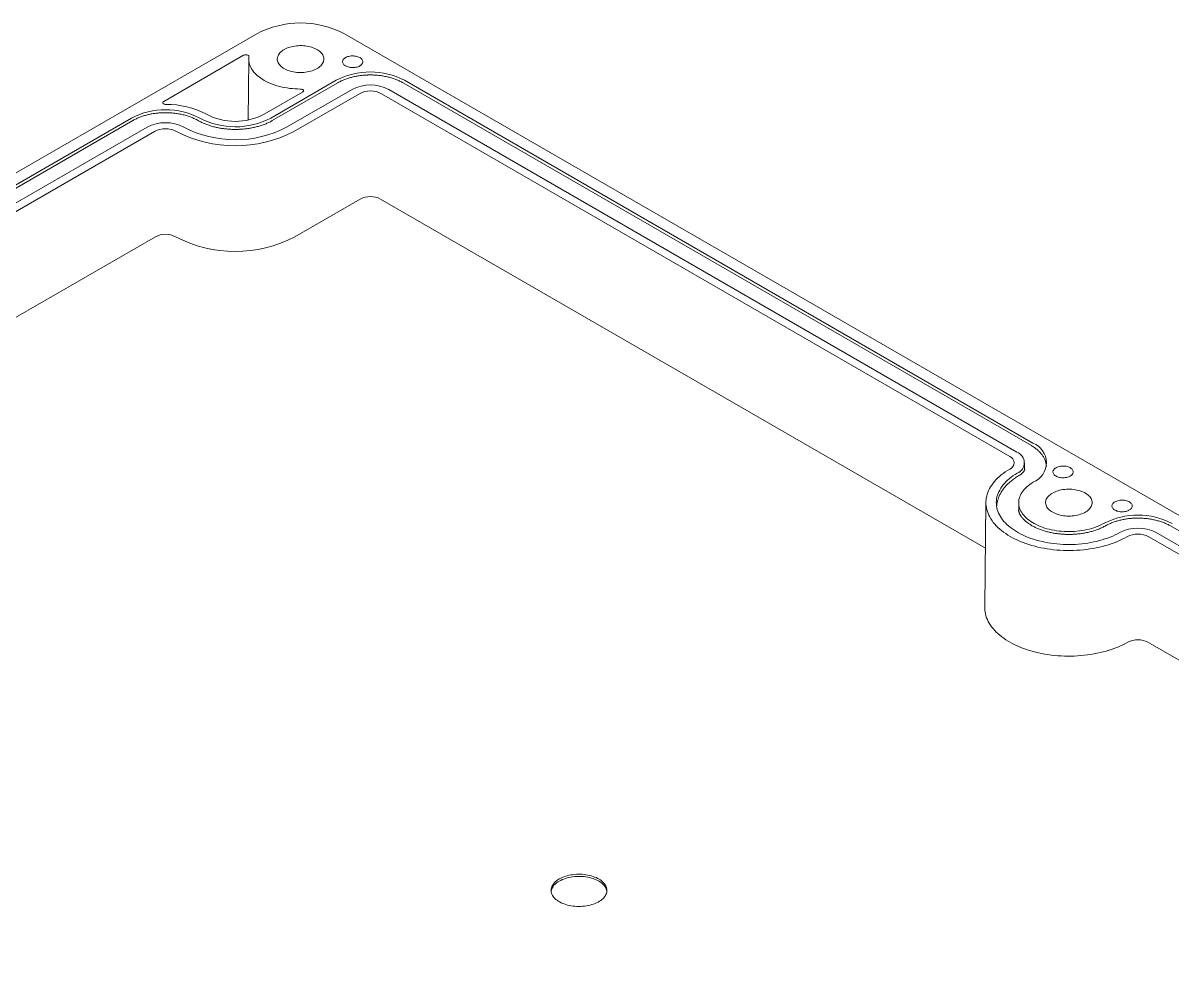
# Model space of a CAD drawing. Header units: inches. Extents: x 0.3 to 21.8, y 0.2 to 16.9.
# Drawn here: x 17.212 to 19.395, y 3.686 to 5.466 of the extents above; entities that cross this region are included whole.
import ezdxf

# ---------------------------------------------------------------- set-up
doc = ezdxf.new("R2010")
doc.units = ezdxf.units.IN
doc.header["$MEASUREMENT"] = 0
doc.linetypes.add('SLD-Solid', pattern=[0])

msp = doc.modelspace()

# ---------------------------------------------------------------- linework, layer by layer
at = {"color": 7, "linetype": 'SLD-Solid', "lineweight": 15}
for p, q in [((15.79469, 4.37084), (17.65579, 5.44524)), ((17.82267, 5.44524), (20.74161, 3.76017)), ((17.47926, 5.31679), (17.63082, 5.40429)), ((17.64074, 5.39746), (17.63936, 5.2813)), ((17.68253, 5.28489), (17.80698, 5.35673)), ((17.80978, 5.35193), (17.68533, 5.28009)), ((19.12745, 4.66288), (17.93385, 5.35193)), ((17.93665, 5.35673), (19.13025, 4.66768)), ((17.74292, 5.33429), (17.66994, 5.29216)), ((17.71259, 5.26754), (17.83704, 5.33938)), ((17.72651, 5.2595), (17.85096, 5.33135)), ((17.89268, 5.33135), (19.08628, 4.6423)), ((17.90659, 5.33938), (19.1002, 4.65033)), ((16.0721, 4.50828), (17.41772, 5.28509)), ((17.42052, 5.28029), (16.0749, 4.50348)), ((16.10215, 4.49093), (17.44777, 5.26774)), ((16.11607, 4.4829), (17.46169, 5.25971)), ((17.72817, 5.05931), (17.85262, 5.13115)), ((17.89101, 5.13115), (19.04017, 4.46775)), ((16.16357, 4.30915), (17.46336, 5.05951)), ((19.1146, 4.61662), (19.1146, 4.63026)), ((19.04121, 4.55516), (19.03885, 4.35593)), ((19.10339, 4.55454), (19.10339, 4.5386)), ((19.36464, 4.49767), (20.55825, 3.80862)), ((20.5855, 3.82117), (19.3919, 4.51022)), ((19.35073, 4.48963), (20.54433, 3.80058)), ((19.34906, 4.28944), (20.39478, 3.68576))]:
    msp.add_line(p, q, dxfattribs=at)
at = {"color": 7, "linetype": 'SLD-Solid', "lineweight": 15, "flags": 128}
for points in [[(17.70794, 5.41513), (17.70567, 5.41371), (17.70358, 5.4122), (17.7017, 5.4106), (17.70004, 5.40892), (17.6986, 5.40718), (17.69739, 5.40538), (17.69642, 5.40353), (17.6957, 5.40164), (17.69522, 5.39972), (17.695, 5.39779), (17.69503, 5.39586), (17.69532, 5.39394), (17.69585, 5.39203), (17.69664, 5.39015), (17.69767, 5.38831), (17.69893, 5.38652), (17.70043, 5.38479), (17.70215, 5.38313), (17.70408, 5.38155), (17.70622, 5.38006), (17.70854, 5.37867), (17.71104, 5.37738), (17.7137, 5.37621), (17.71651, 5.37515), (17.71944, 5.37422), (17.72249, 5.37342), (17.72564, 5.37276), (17.72886, 5.37224), (17.73215, 5.37185), (17.73547, 5.37162), (17.73881, 5.37153), (17.74216, 5.37158), (17.74549, 5.37178), (17.74879, 5.37213), (17.75203, 5.37262), (17.75519, 5.37324), (17.75827, 5.37401), (17.76124, 5.37491), (17.76408, 5.37593), (17.76678, 5.37708), (17.76932, 5.37834), (17.77168, 5.3797), (17.77387, 5.38117), (17.77585, 5.38273), (17.77762, 5.38437), (17.77918, 5.38608), (17.7805, 5.38786), (17.78159, 5.38968), (17.78244, 5.39155), (17.78304, 5.39346), (17.78339, 5.39538), (17.78348, 5.39731), (17.78332, 5.39924), (17.78291, 5.40116), (17.78225, 5.40306), (17.78134, 5.40492), (17.78019, 5.40673), (17.77881, 5.40849), (17.7772, 5.41019), (17.77537, 5.41181), (17.77334, 5.41335), (17.77111, 5.41479), (17.7687, 5.41613), (17.76612, 5.41736), (17.76338, 5.41848), (17.76051, 5.41947), (17.75751, 5.42033), (17.75441, 5.42106), (17.75122, 5.42166), (17.74797, 5.42211), (17.74466, 5.42242), (17.74133, 5.42259), (17.73798, 5.4226), (17.73464, 5.42248), (17.73132, 5.4222), (17.72805, 5.42179), (17.72484, 5.42123), (17.72172, 5.42053), (17.7187, 5.4197), (17.71579, 5.41874), (17.71302, 5.41765), (17.7104, 5.41645), (17.70794, 5.41513)], [(17.63082, 5.40429), (17.63185, 5.40476), (17.63304, 5.4051), (17.63433, 5.40527), (17.63566, 5.40528), (17.63696, 5.40512), (17.63816, 5.4048), (17.63921, 5.40434), (17.64006, 5.40375), (17.64067, 5.40307), (17.641, 5.40233), (17.64104, 5.40156)], [(17.64104, 5.40156), (17.64077, 5.39864), (17.64076, 5.39572), (17.64101, 5.3928), (17.64152, 5.3899), (17.64229, 5.38701), (17.64331, 5.38415), (17.64459, 5.38132), (17.64611, 5.37853), (17.64789, 5.3758), (17.6499, 5.37312), (17.65215, 5.3705), (17.65463, 5.36795), (17.65733, 5.36548), (17.66025, 5.36309), (17.66338, 5.3608), (17.66671, 5.35859), (17.67023, 5.35649), (17.67393, 5.3545), (17.6778, 5.35262), (17.68184, 5.35086), (17.68603, 5.34922), (17.69036, 5.3477), (17.69481, 5.34632), (17.69939, 5.34507), (17.70407, 5.34395), (17.70884, 5.34298), (17.71369, 5.34215), (17.71862, 5.34147), (17.72359, 5.34093), (17.72861, 5.34054), (17.73365, 5.3403), (17.73871, 5.34021)], [(17.85184, 5.38411), (17.8533, 5.38506), (17.85457, 5.38609), (17.85562, 5.38721), (17.85645, 5.38838), (17.85704, 5.3896), (17.85738, 5.39086), (17.85748, 5.39213), (17.85732, 5.39339), (17.85691, 5.39464), (17.85626, 5.39585), (17.85538, 5.39701), (17.85427, 5.39811), (17.85295, 5.39912), (17.85145, 5.40005), (17.84976, 5.40086), (17.84793, 5.40156), (17.84597, 5.40214), (17.84391, 5.40258), (17.84178, 5.40289), (17.8396, 5.40305), (17.8374, 5.40307), (17.83522, 5.40294), (17.83307, 5.40267), (17.83099, 5.40226), (17.829, 5.40172), (17.82714, 5.40105), (17.82542, 5.40026), (17.82386, 5.39936), (17.82249, 5.39837), (17.82133, 5.39729), (17.82039, 5.39615), (17.81968, 5.39495), (17.81921, 5.39371), (17.819, 5.39244), (17.81903, 5.39117), (17.81931, 5.38992), (17.81984, 5.38868), (17.82061, 5.3875), (17.8216, 5.38636), (17.82282, 5.38531), (17.82423, 5.38434), (17.82583, 5.38347), (17.82759, 5.38271), (17.82949, 5.38207), (17.8315, 5.38155), (17.8336, 5.38118), (17.83576, 5.38095), (17.83795, 5.38086), (17.84015, 5.38091), (17.84232, 5.38111), (17.84444, 5.38145), (17.84647, 5.38193), (17.8484, 5.38253), (17.8502, 5.38326), (17.85184, 5.38411)], [(17.73871, 5.34021), (17.73998, 5.34012), (17.7412, 5.33989), (17.74229, 5.33951), (17.74323, 5.339), (17.74395, 5.3384), (17.74444, 5.33771), (17.74466, 5.33698), (17.74462, 5.33625), (17.7443, 5.33553), (17.74373, 5.33487), (17.74292, 5.33429)], [(17.48345, 5.31088), (17.48218, 5.31096), (17.48097, 5.3112), (17.47987, 5.31158), (17.47894, 5.31209), (17.47822, 5.3127), (17.47774, 5.31338), (17.47751, 5.3141), (17.47756, 5.31484), (17.47788, 5.31556), (17.47845, 5.31622), (17.47926, 5.31679)], [(19.08644, 4.61831), (19.08211, 4.61566), (19.07796, 4.61292), (19.074, 4.61008), (19.07025, 4.60715), (19.0667, 4.60414), (19.06337, 4.60105), (19.06025, 4.59788), (19.05735, 4.59464), (19.05468, 4.59134), (19.05224, 4.58798), (19.05004, 4.58457), (19.04807, 4.5811), (19.04635, 4.5776), (19.04487, 4.57406), (19.04364, 4.57048), (19.04266, 4.56689), (19.04193, 4.56327), (19.04145, 4.55963), (19.04122, 4.55599), (19.04125, 4.55235), (19.04153, 4.54871), (19.04206, 4.54508), (19.04284, 4.54147), (19.04387, 4.53787), (19.04515, 4.5343), (19.04668, 4.53077), (19.04845, 4.52727), (19.05046, 4.52382), (19.05271, 4.52042), (19.0552, 4.51707), (19.05791, 4.51378), (19.06085, 4.51056), (19.06402, 4.5074), (19.0674, 4.50433), (19.07099, 4.50133), (19.07478, 4.49842), (19.07877, 4.4956), (19.08296, 4.49287), (19.08733, 4.49024), (19.09188, 4.48772), (19.09661, 4.4853), (19.10149, 4.483), (19.10653, 4.48081), (19.11172, 4.47874), (19.11705, 4.47678), (19.12252, 4.47496), (19.1281, 4.47326), (19.1338, 4.47169), (19.1396, 4.47026), (19.14549, 4.46896), (19.15147, 4.4678), (19.15753, 4.46678), (19.16365, 4.46589), (19.16983, 4.46515), (19.17606, 4.46456), (19.18232, 4.46411), (19.18861, 4.4638), (19.19491, 4.46364), (19.20123, 4.46363), (19.20753, 4.46376), (19.21382, 4.46403), (19.22009, 4.46446), (19.22633, 4.46502), (19.23252, 4.46573), (19.23865, 4.46659), (19.24472, 4.46758), (19.25072, 4.46872), (19.25663, 4.46999), (19.26245, 4.4714), (19.26817, 4.47294), (19.27378, 4.47461), (19.27927, 4.47641), (19.28462, 4.47833), (19.28984, 4.48038), (19.29491, 4.48255), (19.29983, 4.48483), (19.30459, 4.48723), (19.30917, 4.48973)], [(19.10047, 4.61034), (19.09643, 4.60786), (19.09257, 4.60529), (19.0889, 4.60262), (19.08544, 4.59986), (19.08218, 4.59702), (19.07914, 4.5941), (19.07631, 4.59111), (19.07371, 4.58805), (19.07134, 4.58493), (19.0692, 4.58176), (19.06731, 4.57853), (19.06565, 4.57527), (19.06423, 4.57196), (19.06306, 4.56862), (19.06214, 4.56526), (19.06147, 4.56187), (19.06106, 4.55847), (19.06089, 4.55507), (19.06098, 4.55166), (19.06132, 4.54826), (19.06191, 4.54487), (19.06275, 4.5415), (19.06384, 4.53816), (19.06518, 4.53484), (19.06676, 4.53156), (19.06859, 4.52832), (19.07065, 4.52513), (19.07295, 4.52199), (19.07547, 4.51891), (19.07823, 4.5159), (19.0812, 4.51296), (19.08439, 4.51009), (19.08779, 4.50731), (19.0914, 4.50461), (19.0952, 4.50201), (19.09919, 4.4995), (19.10336, 4.49709), (19.10771, 4.49479), (19.11222, 4.49259), (19.11689, 4.49051), (19.12171, 4.48855), (19.12668, 4.48671), (19.13177, 4.48499), (19.13699, 4.4834), (19.14232, 4.48194), (19.14776, 4.48061), (19.15328, 4.47942), (19.15889, 4.47837), (19.16458, 4.47745), (19.17032, 4.47668), (19.17612, 4.47605), (19.18196, 4.47557), (19.18783, 4.47523), (19.19372, 4.47503), (19.19962, 4.47498), (19.20552, 4.47508), (19.21141, 4.47532), (19.21727, 4.4757), (19.2231, 4.47623), (19.22888, 4.47691), (19.23461, 4.47773), (19.24027, 4.47868), (19.24586, 4.47978), (19.25136, 4.48101), (19.25676, 4.48238), (19.26206, 4.48388), (19.26724, 4.48551), (19.27229, 4.48727), (19.27721, 4.48915), (19.28199, 4.49115), (19.28661, 4.49327), (19.29107, 4.49549), (19.29537, 4.49783)], [(19.20135, 4.60505), (19.20282, 4.606), (19.20408, 4.60704), (19.20514, 4.60815), (19.20596, 4.60933), (19.20655, 4.61055), (19.2069, 4.6118), (19.20699, 4.61307), (19.20683, 4.61433), (19.20643, 4.61558), (19.20578, 4.61679), (19.20489, 4.61795), (19.20379, 4.61905), (19.20247, 4.62007), (19.20096, 4.62099), (19.19928, 4.62181), (19.19745, 4.62251), (19.19549, 4.62308), (19.19343, 4.62353), (19.19129, 4.62383), (19.18911, 4.62399), (19.18692, 4.62401), (19.18473, 4.62389), (19.18258, 4.62362), (19.1805, 4.62321), (19.17852, 4.62266), (19.17665, 4.62199), (19.17493, 4.6212), (19.17337, 4.62031), (19.17201, 4.61931), (19.17085, 4.61824), (19.1699, 4.61709), (19.1692, 4.61589), (19.16873, 4.61465), (19.16851, 4.61339), (19.16854, 4.61212), (19.16882, 4.61086), (19.16935, 4.60963), (19.17012, 4.60844), (19.17112, 4.60731), (19.17233, 4.60625), (19.17375, 4.60528), (19.17534, 4.60441), (19.1771, 4.60365), (19.179, 4.60301), (19.18101, 4.6025), (19.18311, 4.60212), (19.18527, 4.60189), (19.18747, 4.6018), (19.18966, 4.60185), (19.19183, 4.60205), (19.19395, 4.60239), (19.19599, 4.60287), (19.19792, 4.60348), (19.19971, 4.60421), (19.20135, 4.60505)], [(19.13077, 4.59313), (19.12743, 4.59107), (19.12428, 4.58892), (19.12133, 4.58667), (19.11858, 4.58434), (19.11604, 4.58193), (19.11372, 4.57945), (19.11162, 4.57691), (19.10975, 4.5743), (19.10811, 4.57165), (19.10671, 4.56895), (19.10556, 4.56621), (19.10464, 4.56344), (19.10398, 4.56065), (19.10356, 4.55784), (19.10339, 4.55502), (19.10347, 4.5522), (19.1038, 4.54939), (19.10439, 4.54659), (19.10521, 4.54381), (19.10629, 4.54106), (19.10761, 4.53835), (19.10916, 4.53568), (19.11095, 4.53305), (19.11297, 4.53049), (19.11522, 4.52798), (19.11768, 4.52555), (19.12036, 4.52319), (19.12325, 4.52092), (19.12633, 4.51873), (19.1296, 4.51664), (19.13305, 4.51464), (19.13668, 4.51276), (19.14047, 4.51098), (19.14441, 4.50931), (19.14849, 4.50777), (19.15271, 4.50634), (19.15704, 4.50505), (19.16149, 4.50388), (19.16603, 4.50285), (19.17066, 4.50195), (19.17536, 4.50119), (19.18012, 4.50057), (19.18494, 4.50009), (19.18979, 4.49975), (19.19466, 4.49956), (19.19954, 4.49951), (19.20442, 4.49961), (19.20929, 4.49985), (19.21412, 4.50024), (19.21892, 4.50076), (19.22366, 4.50143), (19.22834, 4.50224), (19.23294, 4.50319), (19.23745, 4.50427), (19.24186, 4.50548), (19.24616, 4.50682), (19.25033, 4.50828), (19.25437, 4.50987), (19.25826, 4.51158), (19.26199, 4.51339), (19.26556, 4.51532)], [(19.16741, 4.5726), (19.16514, 4.57118), (19.16305, 4.56967), (19.16117, 4.56807), (19.1595, 4.56639), (19.15806, 4.56465), (19.15686, 4.56284), (19.15589, 4.56099), (19.15516, 4.5591), (19.15469, 4.55719), (19.15447, 4.55526), (19.1545, 4.55333), (19.15479, 4.5514), (19.15532, 4.54949), (19.15611, 4.54761), (19.15714, 4.54577), (19.1584, 4.54398), (19.1599, 4.54226), (19.16162, 4.5406), (19.16355, 4.53902), (19.16569, 4.53753), (19.16801, 4.53613), (19.17051, 4.53485), (19.17317, 4.53367), (19.17597, 4.53262), (19.17891, 4.53169), (19.18196, 4.53089), (19.18511, 4.53023), (19.18833, 4.5297), (19.19161, 4.52932), (19.19494, 4.52908), (19.19828, 4.52899), (19.20163, 4.52905), (19.20496, 4.52925), (19.20826, 4.52959), (19.2115, 4.53008), (19.21466, 4.53071), (19.21774, 4.53148), (19.22071, 4.53237), (19.22355, 4.5334), (19.22624, 4.53454), (19.22878, 4.5358), (19.23115, 4.53717), (19.23333, 4.53864), (19.23532, 4.54019), (19.23709, 4.54183), (19.23865, 4.54355), (19.23997, 4.54532), (19.24106, 4.54715), (19.24191, 4.54902), (19.24251, 4.55092), (19.24285, 4.55285), (19.24295, 4.55478), (19.24279, 4.55671), (19.24238, 4.55863), (19.24172, 4.56052), (19.24081, 4.56238), (19.23966, 4.5642), (19.23828, 4.56596), (19.23667, 4.56766), (19.23484, 4.56928), (19.23281, 4.57081), (19.23058, 4.57225), (19.22816, 4.5736), (19.22558, 4.57483), (19.22285, 4.57594), (19.21997, 4.57694), (19.21698, 4.5778), (19.21388, 4.57853), (19.21069, 4.57913), (19.20744, 4.57958), (19.20413, 4.57989), (19.20079, 4.58005), (19.19745, 4.58007), (19.1941, 4.57994), (19.19079, 4.57967), (19.18752, 4.57925), (19.18431, 4.57869), (19.18119, 4.578), (19.17817, 4.57716), (19.17526, 4.5762), (19.17249, 4.57512), (19.16987, 4.57391), (19.16741, 4.5726)], [(19.28621, 4.55607), (19.28785, 4.55691), (19.28964, 4.55764), (19.29157, 4.55825), (19.29361, 4.55873), (19.29573, 4.55907), (19.2979, 4.55927), (19.30009, 4.55932), (19.30228, 4.55923), (19.30444, 4.559), (19.30654, 4.55862), (19.30856, 4.55811), (19.31046, 4.55747), (19.31221, 4.55671), (19.31381, 4.55584), (19.31523, 4.55487), (19.31644, 4.55381), (19.31744, 4.55268), (19.31821, 4.55149), (19.31874, 4.55026), (19.31902, 4.549), (19.31905, 4.54773), (19.31883, 4.54647), (19.31836, 4.54523), (19.31765, 4.54403), (19.31671, 4.54288), (19.31555, 4.54181), (19.31418, 4.54081), (19.31263, 4.53992), (19.31091, 4.53913), (19.30904, 4.53846), (19.30706, 4.53791), (19.30498, 4.5375), (19.30283, 4.53723), (19.30064, 4.53711), (19.29844, 4.53712), (19.29626, 4.53729), (19.29413, 4.53759), (19.29207, 4.53804), (19.29011, 4.53861), (19.28828, 4.53931), (19.2866, 4.54013), (19.28509, 4.54105), (19.28377, 4.54207), (19.28267, 4.54316), (19.28178, 4.54433), (19.28113, 4.54554), (19.28073, 4.54679), (19.28057, 4.54805), (19.28066, 4.54932), (19.28101, 4.55057), (19.2816, 4.55179), (19.28242, 4.55297), (19.28348, 4.55408), (19.28474, 4.55512), (19.28621, 4.55607)], [(19.03885, 4.35593), (19.03886, 4.35402), (19.03907, 4.35037), (19.03953, 4.34673), (19.04025, 4.3431), (19.04121, 4.33949), (19.04241, 4.33591), (19.04386, 4.33235), (19.04556, 4.32884), (19.04749, 4.32536), (19.04966, 4.32193), (19.05206, 4.31855), (19.05469, 4.31523), (19.05755, 4.31198), (19.06063, 4.30879), (19.06393, 4.30567), (19.06743, 4.30263), (19.07114, 4.29968), (19.07505, 4.29681), (19.07916, 4.29403), (19.08345, 4.29135), (19.08792, 4.28877), (19.09257, 4.28629), (19.09738, 4.28392), (19.10235, 4.28166), (19.10747, 4.27952), (19.11273, 4.2775), (19.11813, 4.27559), (19.12366, 4.27382), (19.1293, 4.27217), (19.13505, 4.27065), (19.1409, 4.26926), (19.14684, 4.26801), (19.15286, 4.26689), (19.15895, 4.26591), (19.16511, 4.26508), (19.17132, 4.26438), (19.17757, 4.26383), (19.18385, 4.26341), (19.19016, 4.26315), (19.19648, 4.26302), (19.2028, 4.26305), (19.20912, 4.26321), (19.21542, 4.26352), (19.2217, 4.26398), (19.22794, 4.26457), (19.23413, 4.26531), (19.24027, 4.26619), (19.24634, 4.26721), (19.25234, 4.26837), (19.25825, 4.26966), (19.26408, 4.27109), (19.26979, 4.27264), (19.2754, 4.27433), (19.28089, 4.27615), (19.28625, 4.27809), (19.29147, 4.28014), (19.29655, 4.28232), (19.30147, 4.28461), (19.30623, 4.28702), (19.31083, 4.28952)], [(18.23067, 3.83974), (18.22818, 3.83819), (18.22587, 3.83655), (18.22377, 3.83483), (18.22187, 3.83302), (18.2202, 3.83114), (18.21876, 3.8292), (18.21755, 3.82721), (18.21658, 3.82517), (18.21586, 3.8231), (18.21539, 3.821), (18.21517, 3.8189), (18.2152, 3.81678), (18.21548, 3.81468), (18.21602, 3.81259), (18.2168, 3.81053), (18.21783, 3.8085), (18.2191, 3.80652), (18.2206, 3.80459), (18.22233, 3.80273), (18.22427, 3.80094), (18.22643, 3.79923), (18.22878, 3.79762), (18.23132, 3.7961), (18.23404, 3.79468), (18.23692, 3.79338), (18.23995, 3.7922), (18.24311, 3.79114), (18.2464, 3.7902), (18.24978, 3.7894), (18.25326, 3.78874), (18.2568, 3.78822), (18.2604, 3.78784), (18.26404, 3.7876), (18.26769, 3.78751), (18.27135, 3.78756), (18.27499, 3.78776), (18.2786, 3.78811), (18.28216, 3.7886), (18.28565, 3.78922), (18.28906, 3.78999), (18.29237, 3.79089), (18.29557, 3.79192), (18.29863, 3.79307), (18.30155, 3.79435), (18.30431, 3.79574), (18.3069, 3.79723), (18.3093, 3.79882), (18.31151, 3.80051), (18.31351, 3.80228), (18.31529, 3.80412), (18.31685, 3.80603), (18.31817, 3.808), (18.31926, 3.81002), (18.32011, 3.81207), (18.32071, 3.81415), (18.32105, 3.81626), (18.32115, 3.81837), (18.32099, 3.82048), (18.32058, 3.82258), (18.31992, 3.82465), (18.31901, 3.8267), (18.31787, 3.82871), (18.31648, 3.83066), (18.31486, 3.83256), (18.31303, 3.83438), (18.31097, 3.83613), (18.30872, 3.83779), (18.30627, 3.83936), (18.30364, 3.84083), (18.30083, 3.84219), (18.29788, 3.84343), (18.29478, 3.84456), (18.29156, 3.84555), (18.28822, 3.84642), (18.28479, 3.84715), (18.28128, 3.84775), (18.2777, 3.8482), (18.27408, 3.84851), (18.27044, 3.84867), (18.26678, 3.84869), (18.26312, 3.84856), (18.2595, 3.84829), (18.25591, 3.84787), (18.25238, 3.84731), (18.24893, 3.84662), (18.24557, 3.84578), (18.24231, 3.84482), (18.23918, 3.84373), (18.23619, 3.84251), (18.23335, 3.84118), (18.23067, 3.83974)], [(18.32103, 3.81606), (18.32099, 3.8164), (18.32058, 3.81849), (18.31992, 3.82057), (18.31901, 3.82262), (18.31787, 3.82462), (18.31648, 3.82658), (18.31486, 3.82847), (18.31303, 3.8303), (18.31097, 3.83205), (18.30872, 3.83371), (18.30627, 3.83528), (18.30364, 3.83675), (18.30083, 3.83811), (18.29788, 3.83935), (18.29478, 3.84047), (18.29156, 3.84147), (18.28822, 3.84234), (18.28479, 3.84307), (18.28128, 3.84366), (18.2777, 3.84412), (18.27408, 3.84443), (18.27044, 3.84459), (18.26678, 3.84461), (18.26312, 3.84448), (18.2595, 3.84421), (18.25591, 3.84379), (18.25238, 3.84323), (18.24893, 3.84253), (18.24557, 3.8417), (18.24231, 3.84074), (18.23918, 3.83964), (18.23619, 3.83843), (18.23335, 3.8371), (18.23067, 3.83566)]]:
    msp.add_lwpolyline(points, dxfattribs=at)
at = {"color": 7, "linetype": 'SLD-Solid', "lineweight": 15}
for centre, radius, start, end in [((17.73923, 5.28461), 0.181, 62.54957, 117.45043), ((17.87182, 5.23197), 0.1406, 62.54129, 117.45871), ((17.87182, 5.27253), 0.07536, 62.51531, 117.48469), ((17.87182, 5.2912), 0.04525, 62.54603, 117.45397), ((17.48587, 5.1535), 0.15739, 61.82401, 90.88141), ((17.48254, 5.1604), 0.14054, 62.44495, 117.46661), ((17.61515, 5.41452), 0.1461, 242.44495, 297.46661), ((17.61514, 5.39769), 0.1189, 242.47134, 297.44022), ((17.48255, 5.20092), 0.07533, 62.41883, 117.49273), ((17.48255, 5.21958), 0.04523, 62.4493, 117.46226), ((17.61515, 5.45531), 0.21154, 242.48581, 297.42575), ((17.61515, 5.47409), 0.24176, 242.48639, 297.42517), ((17.87182, 5.09411), 0.04172, 62.60967, 117.39033), ((17.48255, 5.02249), 0.0417, 62.51371, 117.39785), ((17.61515, 5.27711), 0.24538, 242.48639, 297.42517), ((19.09255, 4.63028), 0.02146, 291.673, 69.12312), ((19.11593, 4.63031), 0.04002, 291.74884, 69.04728), ((19.08168, 4.63027), 0.01288, 291.72459, 69.07153), ((19.32984, 4.39008), 0.14077, 62.56441, 117.17027), ((19.32985, 4.4306), 0.07556, 62.58082, 117.15386), ((19.32986, 4.44943), 0.0453, 62.56786, 117.16682), ((19.32986, 4.25234), 0.04177, 62.63168, 117.103), ((18.24201, 3.81089), 0.02723, 114.59256, 169.05546)]:
    msp.add_arc(centre, radius, start, end, dxfattribs=at)
for points, knots in [([(17.87182, 5.36689), (17.87028, 5.36688), (17.86812, 5.36686), (17.86493, 5.36674), (17.8622, 5.3666), (17.85897, 5.36635), (17.85559, 5.36602), (17.85206, 5.36559), (17.84846, 5.36506), (17.84481, 5.36442), (17.84113, 5.36367), (17.83746, 5.36282), (17.83382, 5.36185), (17.83021, 5.36078), (17.82666, 5.3596), (17.82317, 5.35832), (17.81977, 5.35693), (17.81645, 5.35544), (17.81325, 5.35385), (17.81103, 5.35267), (17.80991, 5.352), (17.80979, 5.35193)], [0, 0, 0, 0, 0.067554, 0.0949266, 0.1403591, 0.1875196, 0.2380963, 0.2908626, 0.3453247, 0.4010882, 0.4578733, 0.5154728, 0.5737304, 0.6325254, 0.691763, 0.7513667, 0.8112737, 0.8714307, 0.9317913, 0.9923136, 1, 1, 1, 1]), ([(17.93385, 5.35193), (17.93282, 5.35251), (17.93074, 5.35368), (17.92745, 5.35531), (17.92403, 5.35686), (17.92049, 5.35831), (17.91686, 5.35965), (17.91314, 5.36087), (17.90933, 5.36199), (17.90546, 5.36299), (17.90153, 5.36388), (17.89756, 5.36465), (17.89357, 5.36531), (17.8896, 5.36585), (17.88574, 5.36626), (17.88222, 5.36654), (17.87914, 5.36672), (17.87575, 5.36686), (17.87335, 5.36688), (17.87182, 5.36689)], [0, 0, 0, 0, 0.061021, 0.123428, 0.1857431, 0.2479589, 0.3100663, 0.3720519, 0.4338956, 0.4955655, 0.5570095, 0.618138, 0.6787854, 0.738613, 0.796815, 0.8509046, 0.8945138, 0.932591, 1, 1, 1, 1]), ([(17.48255, 5.29525), (17.48102, 5.29524), (17.47885, 5.29522), (17.47566, 5.2951), (17.47294, 5.29496), (17.46971, 5.29471), (17.46632, 5.29438), (17.4628, 5.29395), (17.4592, 5.29342), (17.45554, 5.29278), (17.45187, 5.29203), (17.4482, 5.29118), (17.44456, 5.29021), (17.44095, 5.28914), (17.4374, 5.28796), (17.43391, 5.28668), (17.43051, 5.28529), (17.42719, 5.28381), (17.42399, 5.28221), (17.42177, 5.28103), (17.42065, 5.28036), (17.42053, 5.28029)], [0, 0, 0, 0, 0.067554, 0.0949266, 0.1403591, 0.1875196, 0.2380963, 0.2908626, 0.3453247, 0.4010882, 0.4578733, 0.5154728, 0.5737304, 0.6325254, 0.691763, 0.7513667, 0.8112737, 0.8714307, 0.9317913, 0.9923136, 1, 1, 1, 1]), ([(17.54476, 5.28019), (17.54472, 5.28021), (17.54368, 5.28085), (17.54149, 5.28201), (17.53819, 5.28368), (17.53476, 5.28522), (17.53123, 5.28667), (17.5276, 5.28801), (17.52388, 5.28923), (17.52007, 5.29035), (17.5162, 5.29135), (17.51227, 5.29224), (17.5083, 5.29302), (17.50431, 5.29367), (17.50033, 5.29421), (17.49647, 5.29462), (17.49296, 5.2949), (17.48988, 5.29508), (17.48649, 5.29522), (17.48409, 5.29524), (17.48255, 5.29525)], [0, 0, 0, 0, 0.00198226, 0.06425923, 0.12645105, 0.18855118, 0.25055248, 0.31244569, 0.37421754, 0.43584793, 0.49730514, 0.55853729, 0.61945498, 0.67989314, 0.73951445, 0.79751574, 0.85141882, 0.89487755, 0.93282343, 1, 1, 1, 1]), ([(17.61514, 5.26343), (17.61354, 5.26344), (17.61129, 5.26346), (17.60798, 5.26357), (17.60516, 5.26371), (17.60181, 5.26393), (17.5983, 5.26424), (17.59465, 5.26464), (17.59091, 5.26513), (17.58712, 5.26572), (17.58331, 5.26641), (17.5795, 5.26719), (17.57572, 5.26807), (17.57197, 5.26905), (17.56828, 5.27012), (17.56466, 5.27129), (17.56112, 5.27254), (17.55768, 5.27388), (17.55434, 5.2753), (17.55111, 5.2768), (17.54802, 5.27837), (17.54591, 5.27951), (17.54486, 5.28014), (17.54477, 5.2802)], [0, 0, 0, 0, 0.0608122, 0.085378, 0.1261598, 0.1684799, 0.2138521, 0.2611741, 0.309998, 0.3599649, 0.4108176, 0.462364, 0.514457, 0.5669819, 0.6198468, 0.6729767, 0.7263088, 0.7797896, 0.8333725, 0.8870158, 0.9406811, 0.9943324, 1, 1, 1, 1]), ([(17.68532, 5.2801), (17.68468, 5.27973), (17.68305, 5.27878), (17.68027, 5.27735), (17.677, 5.27578), (17.6736, 5.27429), (17.67008, 5.27289), (17.66644, 5.27157), (17.6627, 5.27034), (17.65887, 5.26921), (17.65494, 5.26817), (17.65095, 5.26723), (17.64688, 5.26639), (17.64278, 5.26565), (17.63864, 5.26502), (17.63452, 5.2645), (17.63047, 5.2641), (17.62671, 5.2638), (17.62342, 5.26362), (17.62041, 5.2635), (17.61772, 5.26344), (17.61592, 5.26343), (17.61514, 5.26343)], [0, 0, 0, 0, 0.0357531, 0.0909534, 0.1462157, 0.2015274, 0.2568758, 0.3122469, 0.3676248, 0.4229901, 0.4783179, 0.5335741, 0.5887088, 0.6436431, 0.698241, 0.7522403, 0.8050532, 0.8550151, 0.8974158, 0.9309898, 0.9702416, 1, 1, 1, 1]), ([(19.15633, 4.6239), (19.15626, 4.62438), (19.15608, 4.6256), (19.15571, 4.62753), (19.15518, 4.62979), (19.15447, 4.63224), (19.15353, 4.63489), (19.15237, 4.63759), (19.151, 4.64027), (19.14946, 4.64286), (19.14772, 4.6454), (19.14578, 4.64789), (19.14366, 4.6503), (19.14137, 4.65262), (19.13891, 4.65485), (19.13629, 4.657), (19.13352, 4.65905), (19.13059, 4.66099), (19.12856, 4.66227), (19.12747, 4.66287), (19.12745, 4.66288)], [0, 0, 0, 0, 0.0246015, 0.062139, 0.1048103, 0.1537821, 0.2100043, 0.2738278, 0.3351464, 0.3989332, 0.4642136, 0.5303528, 0.5969653, 0.663822, 0.7307873, 0.7977683, 0.8647171, 0.9316091, 0.9984286, 1, 1, 1, 1]), ([(19.11495, 4.61759), (19.11495, 4.61757), (19.11494, 4.61752), (19.11482, 4.61715), (19.11459, 4.61658), (19.11422, 4.6158), (19.11369, 4.61486), (19.11296, 4.61379), (19.11205, 4.61262), (19.11094, 4.61139), (19.10964, 4.61013), (19.10815, 4.60886), (19.10648, 4.6076), (19.10486, 4.60648), (19.10372, 4.60582), (19.10326, 4.60555)], [0, 0, 0, 0, 0.0553314, 0.118507, 0.1894271, 0.2607286, 0.337348, 0.417999, 0.5014656, 0.5868561, 0.6735872, 0.7612877, 0.8497168, 0.9387112, 1, 1, 1, 1]), ([(19.10329, 4.60553), (19.1024, 4.60501), (19.10028, 4.60376), (19.09709, 4.60169), (19.09369, 4.59932), (19.09043, 4.59687), (19.08733, 4.59434), (19.08439, 4.59173), (19.08161, 4.58904), (19.07899, 4.58628), (19.07655, 4.58345), (19.07428, 4.58056), (19.0722, 4.5776), (19.07029, 4.5746), (19.06858, 4.57154), (19.06706, 4.56846), (19.06573, 4.56538), (19.06461, 4.56232), (19.06368, 4.55934), (19.06294, 4.55649), (19.06237, 4.55381), (19.06194, 4.55132), (19.06165, 4.54931), (19.06152, 4.54809), (19.06147, 4.54767)], [0, 0, 0, 0, 0.0378257, 0.0905228, 0.1432428, 0.1959659, 0.24867, 0.3013301, 0.3539163, 0.406392, 0.4587025, 0.5107803, 0.5625319, 0.6138225, 0.6644533, 0.7141255, 0.7623941, 0.8086265, 0.8520206, 0.8917591, 0.9272852, 0.9585048, 0.9857549, 1, 1, 1, 1]), ([(19.1987, 4.49417), (19.1971, 4.49418), (19.19486, 4.4942), (19.19155, 4.49431), (19.18873, 4.49445), (19.18537, 4.49467), (19.18187, 4.49498), (19.17821, 4.49538), (19.17447, 4.49587), (19.17068, 4.49646), (19.16687, 4.49714), (19.16307, 4.49793), (19.15928, 4.49881), (19.15554, 4.49979), (19.15185, 4.50086), (19.14823, 4.50203), (19.14469, 4.50328), (19.14124, 4.50462), (19.1379, 4.50604), (19.13468, 4.50754), (19.13158, 4.50911), (19.12861, 4.51074), (19.12578, 4.51244), (19.1231, 4.5142), (19.12057, 4.516), (19.1182, 4.51784), (19.116, 4.51972), (19.11397, 4.52161), (19.11211, 4.52352), (19.11044, 4.52543), (19.10894, 4.52732), (19.10763, 4.52917), (19.10651, 4.53097), (19.10557, 4.53269), (19.10482, 4.53428), (19.10424, 4.53571), (19.10382, 4.53693), (19.10354, 4.53791), (19.10337, 4.53864), (19.10329, 4.53909), (19.10326, 4.5393), (19.10326, 4.53928), (19.10326, 4.53927)], [0, 0, 0, 0, 0.0320237, 0.0449601, 0.0664358, 0.0887216, 0.1126147, 0.1375345, 0.1632452, 0.1895578, 0.2163369, 0.2434812, 0.2709135, 0.2985731, 0.3264118, 0.35439, 0.3824748, 0.4106378, 0.4388546, 0.4671032, 0.4953634, 0.5236162, 0.5518434, 0.5800266, 0.6081469, 0.6361841, 0.6641159, 0.6919164, 0.7195542, 0.7469898, 0.7741709, 0.8010252, 0.8274487, 0.8532887, 0.8783211, 0.9022333, 0.9246402, 0.9451727, 0.963618, 0.9800082, 0.994589, 1, 1, 1, 1]), ([(19.32987, 4.52518), (19.32833, 4.52517), (19.32617, 4.52515), (19.32298, 4.52503), (19.32025, 4.52488), (19.31702, 4.52464), (19.31364, 4.52431), (19.31011, 4.52388), (19.30651, 4.52334), (19.30286, 4.5227), (19.29918, 4.52196), (19.29551, 4.5211), (19.29187, 4.52014), (19.28826, 4.51907), (19.28471, 4.51789), (19.28122, 4.51661), (19.27782, 4.51522), (19.27451, 4.51373), (19.27134, 4.51217), (19.26933, 4.51106), (19.26835, 4.51051)], [0, 0, 0, 0, 0.06825912, 0.0959174, 0.1418241, 0.18947694, 0.24058148, 0.29389859, 0.34892908, 0.40527467, 0.46265249, 0.52085321, 0.57971884, 0.63912757, 0.69898348, 0.75920936, 0.81974164, 0.88052655, 0.9415172, 1, 1, 1, 1]), ([(19.3919, 4.51022), (19.39087, 4.51079), (19.38879, 4.51196), (19.3855, 4.5136), (19.38208, 4.51515), (19.37854, 4.51659), (19.37491, 4.51793), (19.37119, 4.51916), (19.36738, 4.52027), (19.36351, 4.52128), (19.35958, 4.52217), (19.35561, 4.52294), (19.35162, 4.5236), (19.34765, 4.52413), (19.34379, 4.52455), (19.34027, 4.52483), (19.33719, 4.52501), (19.3338, 4.52515), (19.3314, 4.52517), (19.32987, 4.52518)], [0, 0, 0, 0, 0.061021, 0.123428, 0.1857431, 0.2479589, 0.3100663, 0.3720519, 0.4338956, 0.4955655, 0.5570095, 0.618138, 0.6787854, 0.738613, 0.796815, 0.8509046, 0.8945138, 0.932591, 1, 1, 1, 1]), ([(19.26833, 4.51052), (19.26787, 4.51026), (19.26642, 4.50942), (19.26383, 4.50809), (19.26057, 4.50652), (19.25717, 4.50503), (19.25364, 4.50363), (19.25001, 4.50231), (19.24627, 4.50108), (19.24243, 4.49995), (19.23851, 4.49891), (19.23451, 4.49797), (19.23045, 4.49713), (19.22634, 4.49639), (19.22221, 4.49576), (19.21808, 4.49524), (19.21404, 4.49483), (19.21027, 4.49454), (19.20699, 4.49436), (19.20398, 4.49424), (19.20129, 4.49418), (19.19948, 4.49417), (19.1987, 4.49417)], [0, 0, 0, 0, 0.0258727, 0.0816387, 0.1374672, 0.1933457, 0.2492613, 0.3051997, 0.361145, 0.4170776, 0.4729723, 0.5287948, 0.5844944, 0.6399916, 0.695149, 0.7497016, 0.8030557, 0.8535295, 0.8963647, 0.9302826, 0.9699366, 1, 1, 1, 1])]:
    msp.add_open_spline(points, degree=3, knots=knots, dxfattribs=at)

doc.saveas('drawing.dxf')
